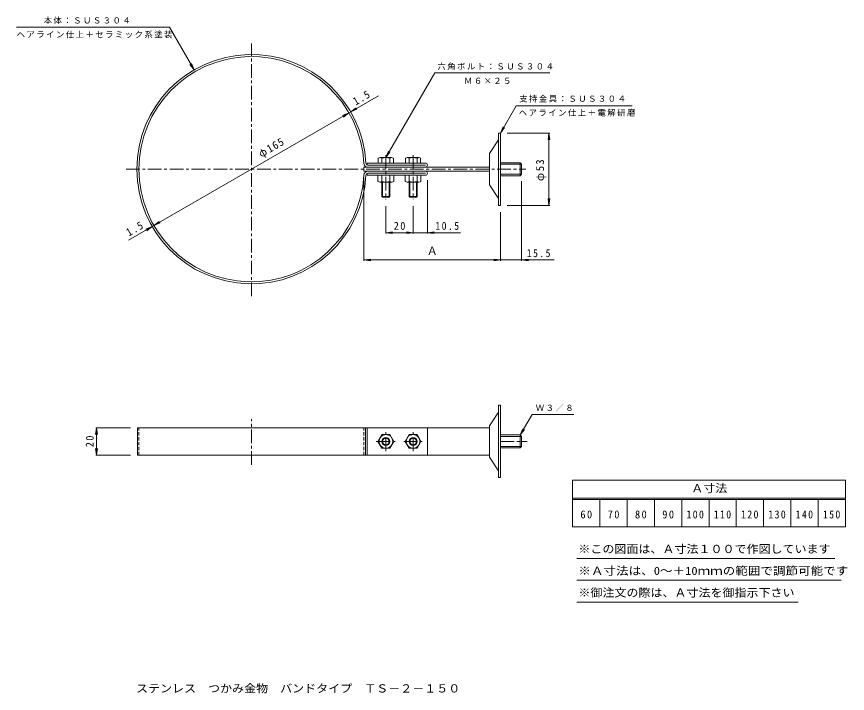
# Model space of a CAD drawing. Units: millimetres, scale not verified. Extents: x -263 to 346, y -270 to 226.
import ezdxf
from ezdxf.enums import TextEntityAlignment as Align

# ---------------------------------------------------------------- set-up
doc = ezdxf.new("R2010")
doc.units = ezdxf.units.MM
doc.header["$LTSCALE"] = 2
doc.linetypes.add('CHAIN1', pattern=[8, 5, -1, 1, -1])
doc.linetypes.add('DASHED1', pattern=[1.8, 1.2, -0.6])
for name, color, linetype, lineweight in [('0-0', 3, 'Continuous', 9), ('0-1', 2, 'Continuous', 9), ('0-2', 4, 'Continuous', 9), ('0-4', 7, 'Continuous', 9), ('0-E', 7, 'Continuous', 9)]:
    doc.layers.add(name, color=color, linetype=linetype, lineweight=lineweight)
doc.layers.add('F-5', color=2, linetype='Continuous')
doc.styles.add('ＭＳ ゴシック', font='')
doc.styles.get('ＭＳ ゴシック').set_extended_font_data('MS Gothic')

msp = doc.modelspace()

# ---------------------------------------------------------------- linework, layer by layer
at = {"layer": '0-0', "linetype": 'CHAIN1'}
for p, q in [((-90.466, 20.801), (-90.466, 205.828)), ((-182.327, 113.811), (110.634, 113.811)), ((-90.466, -102.837), (-90.466, -69.363))]:
    msp.add_line(p, q, dxfattribs=at)
at = {"layer": '0-0'}
for p, q in [((-5.52, 118.311), (37.034, 118.311)), ((-5.52, 118.311), (-5.52, 116.875)), ((-5.085, 116.811), (37.034, 116.811)), ((-5.52, 109.311), (-5.52, 110.746)), ((-5.085, 110.811), (37.034, 110.811)), ((-5.52, 109.311), (37.034, 109.311)), ((-173.966, -75.649), (38.534, -75.649)), ((-173.966, -95.649), (-173.966, -75.649)), ((-6.966, -95.649), (-6.966, -75.649)), ((-5.52, -75.649), (-5.52, -95.649)), ((38.534, -95.649), (38.534, -75.649)), ((-173.966, -95.649), (38.534, -95.649))]:
    msp.add_line(p, q, dxfattribs=at)
at = {"layer": '0-0', "linetype": 'DASHED1'}
for p, q in [((-172.966, -95.649), (-172.966, -75.649)), ((-7.966, -95.649), (-7.966, -75.649))]:
    msp.add_line(p, q, dxfattribs=at)
at = {"layer": '0-0'}
for centre, radius, start, end in [((-90.466, 113.811), 84, 3.01697, 356.98303), ((-90.466, 113.811), 82.5, 3.01697, 356.98303), ((-5.085, 118.311), 3, 183.01741, 270), ((-5.085, 118.311), 1.5, 183.01741, 270), ((37.034, 116.811), 1.5, 270, 90), ((-5.085, 109.311), 3, 90, 176.98259), ((-5.085, 109.311), 1.5, 90, 176.98259), ((37.034, 110.811), 1.5, 270, 90)]:
    msp.add_arc(centre, radius, start, end, dxfattribs=at)
at = {"layer": '0-1'}
for p, q in [((90.534, 140.311), (90.534, 87.311)), ((84.034, 125.255), (90.534, 135.255)), ((84.034, 125.255), (84.034, 102.366)), ((92.034, 118.573), (106.534, 118.573)), ((92.034, 117.573), (107.534, 117.573)), ((106.534, 118.573), (106.534, 109.048)), ((106.534, 118.573), (107.534, 117.573)), ((107.534, 117.573), (107.534, 110.048)), ((-7.966, 112.311), (84.034, 112.311)), ((92.034, 110.048), (107.534, 110.048)), ((107.534, 110.048), (106.534, 109.048)), ((92.034, 109.048), (106.534, 109.048)), ((84.034, 102.366), (90.534, 92.366)), ((90.534, 87.311), (92.034, 87.311)), ((90.534, -59.149), (90.534, -112.149)), ((84.034, -74.204), (90.534, -64.204)), ((38.534, -75.649), (84.034, -75.649)), ((84.034, -74.204), (84.034, -97.093)), ((92.034, -80.886), (106.534, -80.886)), ((92.034, -81.886), (107.534, -81.886)), ((106.534, -80.886), (106.534, -90.411)), ((106.534, -80.886), (107.534, -81.886)), ((107.534, -81.886), (107.534, -89.411)), ((92.034, -89.411), (107.534, -89.411)), ((92.034, -90.411), (106.534, -90.411)), ((107.534, -89.411), (106.534, -90.411)), ((38.534, -95.649), (84.034, -95.649)), ((84.034, -97.093), (90.534, -107.093)), ((90.534, -112.149), (92.034, -112.149))]:
    msp.add_line(p, q, dxfattribs=at)
at = {"layer": '0-1', "color": 7}
for p, q in [((97.034, 140.311), (128.134, 140.311)), ((127.534, 140.311), (126.881, 135.354)), ((127.534, 87.311), (127.534, 140.311)), ((127.534, 140.311), (128.186, 135.354)), ((127.534, 87.311), (126.881, 92.268)), ((127.534, 87.311), (128.186, 92.268)), ((97.034, 87.311), (128.134, 87.311))]:
    msp.add_line(p, q, dxfattribs=at)
at = {"layer": '0-1', "linetype": 'CHAIN1'}
msp.add_line((92.034, -85.649), (111.495, -85.649), dxfattribs=at)
at = {"layer": '0-1'}
for points in [[(90.534, 140.311), (92.034, 140.311), (92.034, 87.311)], [(-7.966, 112.311), (-7.966, 115.311), (84.034, 115.311)], [(90.534, -59.149), (92.034, -59.149), (92.034, -112.149)]]:
    msp.add_lwpolyline(points, dxfattribs=at)
at = {"layer": '0-2'}
for p, q in [((2.509, 121.831), (2.509, 118.311)), ((12.296, 122.311), (3.771, 122.311)), ((5.034, 121.831), (5.034, 118.311)), ((11.034, 121.831), (11.034, 118.311)), ((13.559, 121.831), (13.559, 118.311)), ((22.509, 121.831), (22.509, 118.311)), ((32.296, 122.311), (23.771, 122.311)), ((25.034, 121.831), (25.034, 118.311)), ((31.034, 121.831), (31.034, 118.311)), ((33.559, 121.831), (33.559, 118.311)), ((2.284, 104.801), (2.284, 109.311)), ((12.34, 104.311), (3.727, 104.311)), ((5.034, 104.311), (5.034, 93.852)), ((5.171, 104.801), (5.171, 109.311)), ((5.575, 104.311), (5.575, 93.311)), ((10.492, 104.311), (10.492, 93.311)), ((10.897, 104.801), (10.897, 109.311)), ((11.034, 104.311), (11.034, 93.852)), ((13.784, 104.801), (13.784, 109.311)), ((22.284, 104.801), (22.284, 109.311)), ((32.34, 104.311), (23.727, 104.311)), ((25.034, 104.311), (25.034, 93.852)), ((25.171, 104.801), (25.171, 109.311)), ((25.575, 104.311), (25.575, 93.311)), ((30.492, 104.311), (30.492, 93.311)), ((30.897, 104.801), (30.897, 109.311)), ((31.034, 104.311), (31.034, 93.852)), ((33.784, 104.801), (33.784, 109.311)), ((2.284, -85.649), (5.171, -80.649)), ((5.171, -80.649), (10.897, -80.649)), ((13.784, -85.649), (10.897, -80.649)), ((22.284, -85.649), (25.171, -80.649)), ((25.171, -80.649), (30.897, -80.649)), ((33.784, -85.649), (30.897, -80.649)), ((13.784, -85.649), (10.897, -90.649)), ((33.784, -85.649), (30.897, -90.649))]:
    msp.add_line(p, q, dxfattribs=at)
at = {"layer": '0-2', "linetype": 'CHAIN1'}
for p, q in [((8.034, 124.117), (8.034, 91.802)), ((28.034, 124.117), (28.034, 91.802)), ((8.034, -92.769), (8.034, -78.413)), ((28.034, -92.769), (28.034, -78.413)), ((0.84, -85.649), (14.92, -85.649)), ((21.196, -85.649), (34.767, -85.649))]:
    msp.add_line(p, q, dxfattribs=at)
at = {"layer": '0-2'}
for points in [[(10.492, 93.311), (11.034, 93.852), (5.034, 93.852), (5.575, 93.311)], [(30.492, 93.311), (31.034, 93.852), (25.034, 93.852), (25.575, 93.311)]]:
    msp.add_lwpolyline(points, close=True, dxfattribs=at)
for points in [[(2.284, -85.649), (5.171, -90.649), (10.897, -90.649)], [(22.284, -85.649), (25.171, -90.649), (30.897, -90.649)]]:
    msp.add_lwpolyline(points, dxfattribs=at)
for centre, radius in [((8.057, -85.649), 5), ((8.034, -85.649), 3), ((8.034, -85.649), 2.458), ((28.057, -85.649), 5), ((28.034, -85.649), 3), ((28.034, -85.649), 2.458)]:
    msp.add_circle(centre, radius, dxfattribs=at)
for centre, radius, start, end in [((3.771, 120.411), 1.9, 48.35789, 131.64212), ((8.034, 112.697), 9.613, 71.81625, 108.18375), ((12.296, 120.411), 1.9, 48.35788, 131.64211), ((23.771, 120.411), 1.9, 48.35789, 131.64212), ((28.034, 112.697), 9.613, 71.81625, 108.18375), ((32.296, 120.411), 1.9, 48.35788, 131.64211), ((3.727, 106.679), 2.368, 232.44278, 307.55722), ((8.034, 112.909), 8.598, 250.548, 289.452), ((12.34, 106.679), 2.368, 232.44278, 307.55722), ((23.727, 106.679), 2.368, 232.44278, 307.55722), ((28.034, 112.909), 8.598, 250.548, 289.452), ((32.34, 106.679), 2.368, 232.44278, 307.55722)]:
    msp.add_arc(centre, radius, start, end, dxfattribs=at)
at = {"layer": '0-4'}
for p, q in [((-180.619, 61.761), (2.678, 167.588)), ((-17.72, 155.811), (-13.753, 158.855)), ((-19.019, 155.061), (-23.639, 153.147)), ((-19.019, 155.061), (-22.986, 152.017)), ((-17.72, 155.811), (-13.101, 157.724)), ((-7.966, 107.311), (-7.966, 46.711)), ((38.534, 105.811), (38.534, 66.711)), ((107.534, 105.048), (107.534, 46.711)), ((8.034, 86.802), (8.034, 66.711)), ((28.034, 86.802), (28.034, 66.711)), ((92.034, 82.311), (92.034, 46.711)), ((-161.913, 72.561), (-157.947, 75.605)), ((-161.913, 72.561), (-157.294, 74.474)), ((-163.212, 71.811), (-167.832, 69.897)), ((-163.212, 71.811), (-167.179, 68.767)), ((8.034, 67.311), (12.991, 67.963)), ((8.034, 67.311), (28.034, 67.311)), ((8.034, 67.311), (12.991, 66.658)), ((28.034, 67.311), (23.077, 67.963)), ((28.034, 67.311), (23.077, 66.658)), ((28.034, 67.311), (62.666, 67.311)), ((38.534, 67.311), (43.491, 67.963)), ((38.534, 67.311), (43.491, 66.658)), ((-7.966, 47.311), (-3.009, 47.963)), ((-7.966, 47.311), (92.034, 47.311)), ((-7.966, 47.311), (-3.009, 46.658)), ((92.034, 47.311), (87.076, 47.963)), ((92.034, 47.311), (87.076, 46.658)), ((92.034, 47.311), (131.469, 47.311)), ((107.534, 47.311), (112.491, 47.963)), ((107.534, 47.311), (112.491, 46.658)), ((-203.966, -75.649), (-204.619, -80.606)), ((-178.966, -75.649), (-204.566, -75.649)), ((-203.966, -95.649), (-203.966, -75.649)), ((-203.966, -75.649), (-203.314, -80.606)), ((-203.966, -95.649), (-204.619, -90.691)), ((-203.966, -95.649), (-203.314, -90.691)), ((-178.966, -95.649), (-204.566, -95.649)), ((144.86, -114.103), (144.86, -148.103)), ((144.86, -114.103), (344.86, -114.103)), ((344.86, -114.103), (344.86, -148.103)), ((144.86, -127.103), (344.86, -127.103)), ((144.86, -128.103), (344.86, -128.103)), ((164.86, -128.103), (164.86, -148.103)), ((184.86, -128.103), (184.86, -148.103)), ((204.86, -128.103), (204.86, -148.103)), ((224.86, -128.103), (224.86, -148.103)), ((244.86, -128.103), (244.86, -148.103)), ((264.86, -128.103), (264.86, -148.103)), ((284.86, -128.103), (284.86, -148.103)), ((304.86, -128.103), (304.86, -148.103)), ((324.86, -128.103), (324.86, -148.103)), ((144.86, -148.103), (344.86, -148.103)), ((148.075, -171.252), (337.144, -171.252)), ((148.075, -187.252), (341.644, -187.252)), ((148.075, -203.252), (310.144, -203.252))]:
    msp.add_line(p, q, dxfattribs=at)
at = {"layer": '0-E'}
for p, q in [((-262.518, 217.811), (-150.511, 217.811)), ((-132.466, 186.557), (-150.511, 217.811)), ((-132.466, 186.557), (-135.51, 190.524)), ((-132.466, 186.557), (-134.38, 191.176)), ((92.034, 140.311), (93.947, 144.93)), ((92.034, 140.311), (95.078, 144.278)), ((8.034, 122.311), (9.947, 126.93)), ((8.034, 122.311), (11.078, 126.277)), ((106.534, -80.886), (108.447, -76.267)), ((106.534, -80.886), (109.577, -76.919))]:
    msp.add_line(p, q, dxfattribs=at)
for points in [[(8.034, 122.311), (43.83, 184.311), (128.295, 184.311)], [(92.034, 140.311), (103.581, 160.311), (188.444, 160.311)], [(106.534, -80.886), (115.194, -65.886), (145.68, -65.886)]]:
    msp.add_lwpolyline(points, dxfattribs=at)

# ---------------------------------------------------------------- texts
at = {"layer": '0-1', "insert": (125.534, 105.061), "char_height": 5.865, "attachment_point": 7, "rotation": 90, "style": 'ＭＳ ゴシック'}
msp.add_mtext('\\T1.19;φ53', dxfattribs=at)
at = {"layer": '0-4', "color": 2, "style": 'ＭＳ ゴシック'}
msp.add_text('Ａ', height=5.865, dxfattribs=at).set_placement((38.034, 49.311), align=Align.BOTTOM_LEFT)
for s, width, p in [('Ａ寸法', 1.1, (231.86, -124.603)), ('※この図面は、Ａ寸法１００で作図しています', 1.1, (149.144, -169.118)), ('※Ａ寸法は、0～＋10ｍｍの範囲で調節可能です', 1.15, (149.144, -185.118)), ('※御注文の際は、Ａ寸法を御指示下さい', 1.1, (149.144, -201.118))]:
    msp.add_text(s, height=5.865, dxfattribs=dict(at, width=width)).set_placement(p, align=Align.BOTTOM_LEFT)
at = {"layer": '0-4', "color": 2, "char_height": 5.865, "attachment_point": 7, "style": 'ＭＳ ゴシック'}
for s, insert, rotation in [('\\T1.27;\\W0.9;1.5', (-13.915, 160.317), 30), ('\\T1.21;\\W0.95;φ165', (-82.405, 120.774), 30), ('\\T1.27;\\W0.9;1.5', (-180.109, 64.365), 29.999), ('\\T1.27;\\W0.95;20', (-205.966, -89.899), 90)]:
    msp.add_mtext(s, dxfattribs=dict(at, insert=insert, rotation=rotation))
for s, insert in [('\\T1.27;\\W0.95;20', (13.784, 69.311)), ('\\T1.28;\\W0.9;10.5', (44.352, 69.311)), ('\\T1.28;\\W0.9;15.5', (111.295, 49.311)), ('\\T1.27;\\W0.95;60', (150.61, -142.103)), ('\\T1.27;\\W0.95;70', (170.61, -142.103)), ('\\T1.27;\\W0.95;80', (190.61, -142.103)), ('\\T1.27;\\W0.95;90', (210.61, -142.103)), ('\\T1.27;\\W0.9;100', (228.36, -142.103)), ('\\T1.27;\\W0.9;110', (248.36, -142.103)), ('\\T1.27;\\W0.9;120', (268.36, -142.103)), ('\\T1.27;\\W0.9;130', (288.36, -142.103)), ('\\T1.27;\\W0.9;140', (308.36, -142.103)), ('\\T1.27;\\W0.9;150', (328.36, -142.103))]:
    msp.add_mtext(s, dxfattribs=dict(at, insert=insert))
at = {"layer": '0-E', "char_height": 4.399, "attachment_point": 7, "style": 'ＭＳ ゴシック'}
for s, insert in [('\\T1.17;本体：ＳＵＳ３０４', (-242.715, 220.05)), ('\\T1.17;ヘアライン仕上＋セラミック系塗装', (-262.518, 209.725)), ('\\T1.17;六角ボルト：ＳＵＳ３０４', (45.794, 186.323)), ('\\T1.17;Ｍ６×２５', (65.317, 176.246)), ('\\T1.17;支持金具：ＳＵＳ３０４', (105.765, 162.673)), ('\\T1.17;ヘアライン仕上＋電解研磨', (105.444, 152.414)), ('\\T1.17;Ｗ３／８', (117.903, -63.75))]:
    msp.add_mtext(s, dxfattribs=dict(at, insert=insert))
at = {"layer": 'F-5', "style": 'ＭＳ ゴシック', "width": 1.1}
msp.add_text('ステンレス\u3000つかみ金物\u3000バンドタイプ\u3000ＴＳ－２－１５０', height=5.865, dxfattribs=at).set_placement((-175.017, -271.28), align=Align.BOTTOM_LEFT)

doc.saveas('drawing.dxf')
